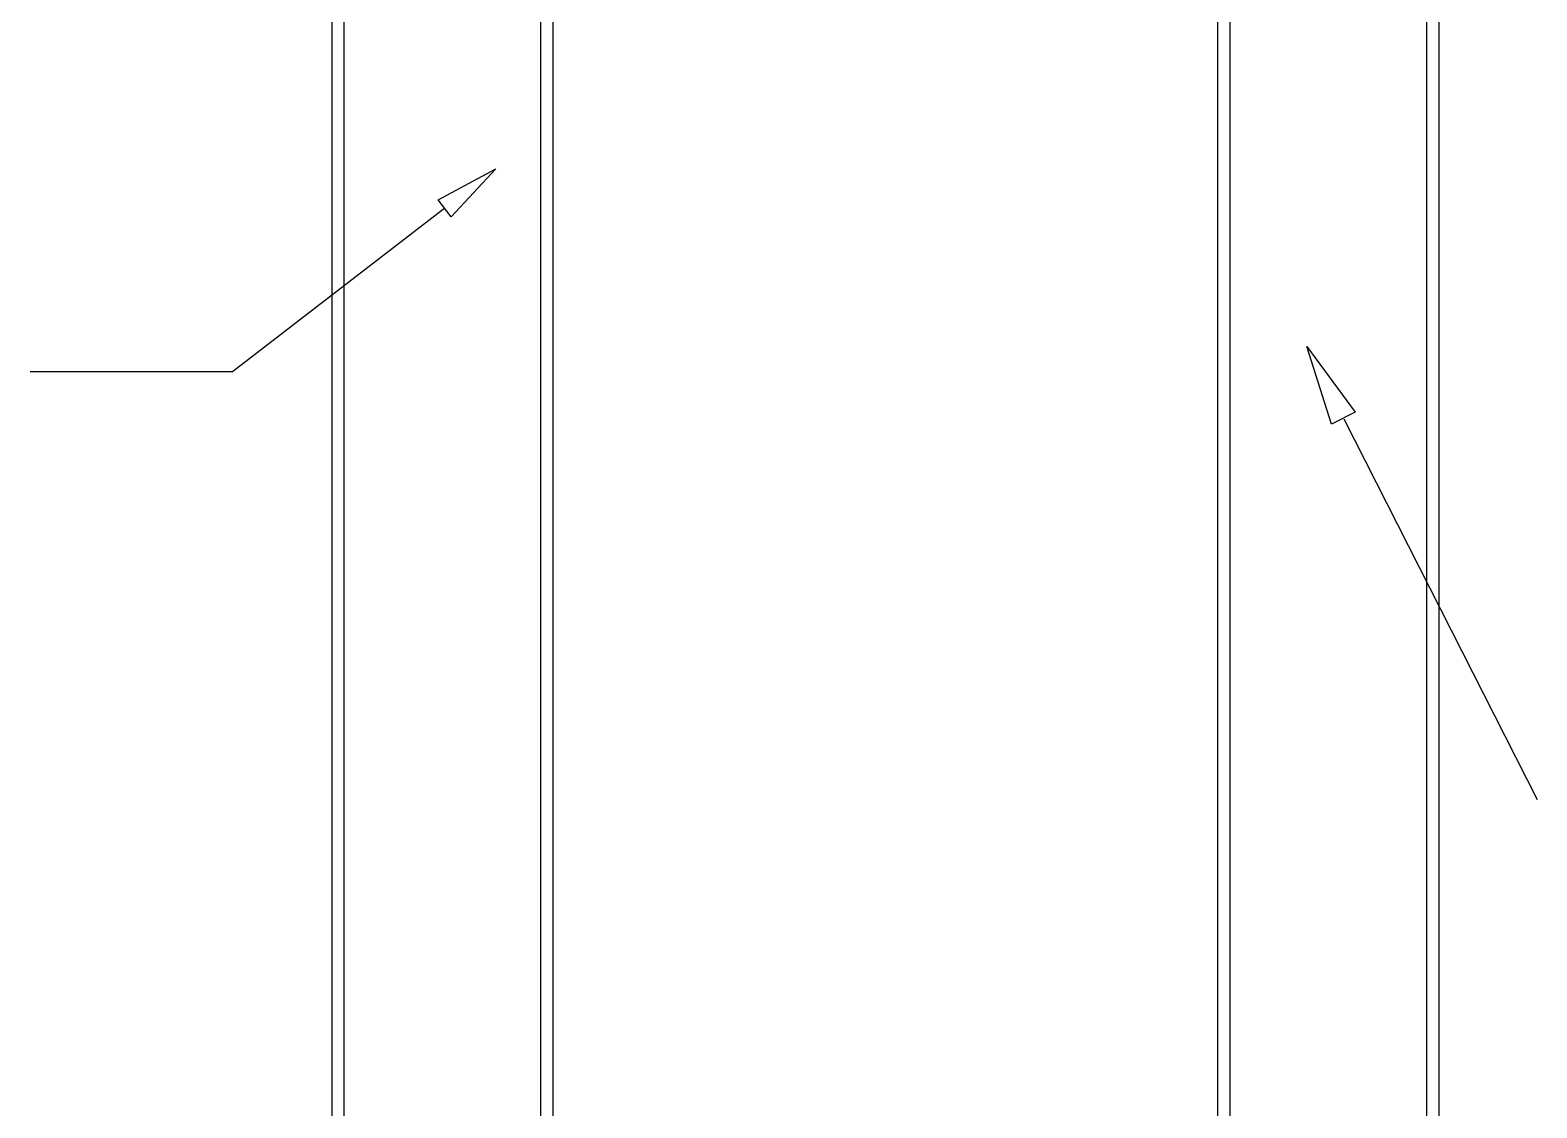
# Model space of a CAD drawing. Extents: x 1060579 to 1383165, y 581819 to 1037910.
# Drawn here: x 1267599 to 1268994, y 854384 to 855382 of the extents above; entities that cross this region are included whole.
import ezdxf

# ---------------------------------------------------------------- set-up
doc = ezdxf.new("R2010")
doc.units = 0
doc.header["$LTSCALE"] = 1000
doc.header["$MEASUREMENT"] = 0
doc.layers.add('TC', color=4, linetype='Continuous')

msp = doc.modelspace()

# ---------------------------------------------------------------- linework, layer by layer
at = {"color": 0, "linetype": 'Continuous'}
for p, q in [((1268710.3, 853224.7), (1268710.3, 855745.4)), ((1268892.4, 853224.7), (1268892.4, 855745.4)), ((1268698.9, 853340.8), (1268698.9, 855653.8)), ((1268903.8, 853340.8), (1268903.8, 855653.8))]:
    msp.add_line(p, q, dxfattribs=at)
at = {"color": 7, "linetype": 'Continuous'}
for p, q in [((1267877.9, 855569.5), (1267877.9, 852534.3)), ((1267889.3, 855569.5), (1267889.3, 852534.3)), ((1268071.4, 855569.5), (1268071.4, 852534.3)), ((1268082.8, 855569.5), (1268082.8, 852534.3))]:
    msp.add_line(p, q, dxfattribs=at)
at = {"color": 4}
msp.add_lwpolyline([(1268803.9, 855017.2), (1268781.2, 855089.2), (1268826, 855028.4)], close=True, dxfattribs=at)
at = {"color": 4, "extrusion": (0.891649, 0.452728, 0), "elevation": 1518430}
msp.add_lwpolyline([(187951.3, 0), (187555.7, 0)], dxfattribs=at)
at = {"color": 4, "extrusion": (0, 1, 0), "elevation": 854670}
msp.add_lwpolyline([(-1268994.1, 0), (-1268994.3, 0)], dxfattribs=at)
at = {"layer": 'TC', "color": 4}
msp.add_lwpolyline([(1267976.5, 855225.1), (1268030.1, 855253.8), (1267988.7, 855209.3)], close=True, dxfattribs=at)
msp.add_lwpolyline([(1267982.6, 855217.2), (1267786, 855065.7)], dxfattribs=at)
at = {"layer": 'TC', "color": 4, "extrusion": (0, 1, 0), "elevation": 855065.7}
msp.add_lwpolyline([(-1267786, 0), (-1267598.6, 0)], dxfattribs=at)

doc.saveas('drawing.dxf')
